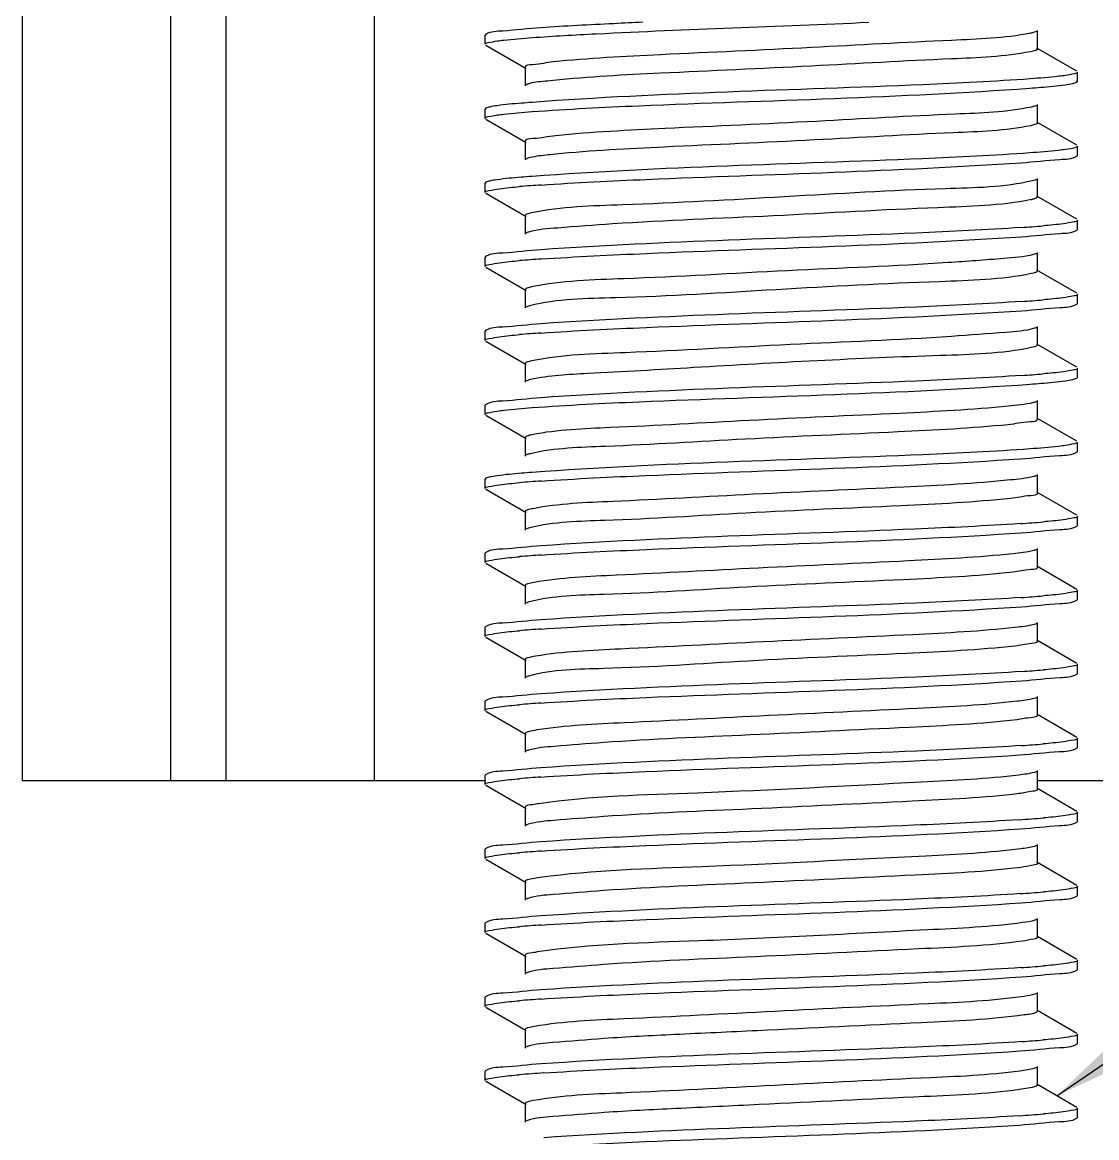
# Model space of a CAD drawing. Extents: x 1680110 to 4798266, y 269661 to 1249705.
# Drawn here: x 2404359.1 to 2404607.8, y 662942.8 to 663201.2 of the extents above; entities that cross this region are included whole.
import ezdxf

# ---------------------------------------------------------------- set-up
doc = ezdxf.new("R2010")
doc.units = 0
doc.header["$LTSCALE"] = 1000
doc.header["$MEASUREMENT"] = 0
doc.styles.get("Standard").update_dxf_attribs({"font": 'gbenor.shx', "bigfont": 'gbcbig.shx'})
doc.dimstyles.get("Standard").update_dxf_attribs({"dimscale": 100, "dimtxt": 3.5, "dimasz": 1, "dimexe": 2.5, "dimexo": 3, "dimgap": 1.5, "dimtad": 1, "dimdec": 0, "dimzin": 0, "dimdsep": 46, "dimtxsty": 'Standard', "dimblk": 'ARCHTICK', "dimcen": 0.09, "dimadec": 0, "dimazin": 0, "dimtfac": 1, "dimtdec": 0, "dimtix": 1, "dimtmove": 2, "dimatfit": 3, "dimfxl": 1, "dimtolj": 1, "dimtzin": 0, "dimarcsym": 0})

# ---------------------------------------------------------------- blocks, each defined once
blk = doc.blocks.new('gfhhrryyfd')
at = {"linetype": 'Continuous'}
for p, q in [((3693152.86, -1741005.43), (3693152.86, -1744418.97)), ((3693187.15, -1741005.43), (3693187.15, -1744418.97)), ((3693200.01, -1741005.43), (3693200.01, -1744418.97)), ((3693234.3, -1741005.43), (3693234.3, -1744418.97)), ((3693387.9, -1744249.4), (3693387.9, -1744245.12)), ((3693260.18, -1744246), (3693260.01, -1744246.19)), ((3693260.01, -1744248.33), (3693260.01, -1744246.19)), ((3693260.01, -1744248.33), (3693260.01, -1744246.19)), ((3693260.18, -1744248.52), (3693269.48, -1744253.91)), ((3693397.01, -1744254.57), (3693387.71, -1744249.19)), ((3693269.29, -1744253.69), (3693269.29, -1744257.98)), ((3693397.18, -1744256.9), (3693397.18, -1744254.76)), ((3693397.18, -1744256.9), (3693397.18, -1744254.76)), ((3693397.01, -1744257.09), (3693397.18, -1744256.9)), ((3693260.18, -1744263.15), (3693260.01, -1744263.33)), ((3693260.01, -1744265.48), (3693260.01, -1744263.33)), ((3693260.01, -1744265.48), (3693260.01, -1744263.33)), ((3693387.9, -1744266.55), (3693387.9, -1744262.26)), ((3693260.18, -1744265.66), (3693269.48, -1744271.05)), ((3693397.01, -1744271.72), (3693387.71, -1744266.33)), ((3693269.29, -1744270.83), (3693269.29, -1744275.12)), ((3693397.18, -1744274.05), (3693397.18, -1744271.91)), ((3693397.18, -1744274.05), (3693397.18, -1744271.91)), ((3693397.01, -1744274.24), (3693397.18, -1744274.05)), ((3693260.18, -1744280.29), (3693260.01, -1744280.48)), ((3693260.01, -1744282.62), (3693260.01, -1744280.48)), ((3693260.01, -1744282.62), (3693260.01, -1744280.48)), ((3693387.9, -1744283.69), (3693387.9, -1744279.41)), ((3693260.18, -1744282.81), (3693269.48, -1744288.2)), ((3693397.01, -1744288.86), (3693387.71, -1744283.48)), ((3693269.29, -1744287.98), (3693269.29, -1744292.27)), ((3693397.18, -1744291.19), (3693397.18, -1744289.05)), ((3693397.18, -1744291.19), (3693397.18, -1744289.05)), ((3693397.01, -1744291.38), (3693397.18, -1744291.19)), ((3693387.9, -1744300.84), (3693387.9, -1744296.55)), ((3693260.18, -1744297.44), (3693260.01, -1744297.62)), ((3693260.01, -1744299.77), (3693260.01, -1744297.62)), ((3693260.01, -1744299.77), (3693260.01, -1744297.62)), ((3693260.18, -1744299.95), (3693269.48, -1744305.34)), ((3693386.99, -1744301.32), (3693386.43, -1744301.45)), ((3693397.01, -1744306.01), (3693387.71, -1744300.62)), ((3693269.29, -1744305.12), (3693269.29, -1744309.41)), ((3693397.18, -1744308.34), (3693397.18, -1744306.2)), ((3693397.18, -1744308.34), (3693397.18, -1744306.2)), ((3693397.01, -1744308.53), (3693397.18, -1744308.34)), ((3693260.18, -1744314.58), (3693260.01, -1744314.77)), ((3693260.01, -1744316.91), (3693260.01, -1744314.77)), ((3693260.01, -1744316.91), (3693260.01, -1744314.77)), ((3693387.9, -1744317.98), (3693387.9, -1744313.7)), ((3693260.18, -1744317.1), (3693269.48, -1744322.49)), ((3693397.01, -1744323.15), (3693387.71, -1744317.77)), ((3693387.18, -1744318.41), (3693386.46, -1744318.59)), ((3693269.29, -1744322.27), (3693269.29, -1744326.56)), ((3693397.01, -1744325.67), (3693397.18, -1744325.48)), ((3693397.18, -1744325.48), (3693397.18, -1744323.34)), ((3693397.18, -1744325.48), (3693397.18, -1744323.34)), ((3693260.18, -1744331.73), (3693260.01, -1744331.91)), ((3693260.01, -1744334.06), (3693260.01, -1744331.91)), ((3693260.01, -1744334.06), (3693260.01, -1744331.91)), ((3693387.9, -1744335.13), (3693387.9, -1744330.84)), ((3693260.18, -1744334.25), (3693269.48, -1744339.63)), ((3693397.01, -1744340.3), (3693387.71, -1744334.91)), ((3693269.29, -1744339.42), (3693269.29, -1744343.7)), ((3693397.18, -1744342.63), (3693397.18, -1744340.49)), ((3693397.18, -1744342.63), (3693397.18, -1744340.49)), ((3693397.01, -1744342.82), (3693397.18, -1744342.63)), ((3693260.18, -1744348.87), (3693260.01, -1744349.06)), ((3693387.9, -1744352.27), (3693387.9, -1744347.99)), ((3693260.01, -1744351.2), (3693260.01, -1744349.06)), ((3693260.01, -1744351.2), (3693260.01, -1744349.06)), ((3693260.18, -1744351.39), (3693269.48, -1744356.78)), ((3693397.01, -1744357.44), (3693387.71, -1744352.06)), ((3693269.29, -1744356.56), (3693269.29, -1744360.85)), ((3693397.18, -1744359.78), (3693397.18, -1744357.63)), ((3693397.18, -1744359.78), (3693397.18, -1744357.63)), ((3693397.01, -1744359.96), (3693397.18, -1744359.78)), ((3693260.18, -1744366.02), (3693260.01, -1744366.2)), ((3693260.01, -1744368.35), (3693260.01, -1744366.2)), ((3693260.01, -1744368.35), (3693260.01, -1744366.2)), ((3693387.9, -1744369.42), (3693387.9, -1744365.13)), ((3693260.18, -1744368.54), (3693269.48, -1744373.92)), ((3693397.01, -1744374.59), (3693387.71, -1744369.2)), ((3693269.29, -1744373.71), (3693269.29, -1744377.99)), ((3693397.01, -1744377.11), (3693397.18, -1744376.92)), ((3693397.18, -1744376.92), (3693397.18, -1744374.78)), ((3693397.18, -1744376.92), (3693397.18, -1744374.78)), ((3693387.9, -1744386.56), (3693387.9, -1744382.28)), ((3693260.18, -1744383.16), (3693260.01, -1744383.35)), ((3693260.01, -1744385.49), (3693260.01, -1744383.35)), ((3693260.01, -1744385.49), (3693260.01, -1744383.35)), ((3693260.18, -1744385.68), (3693269.48, -1744391.07)), ((3693397.01, -1744391.73), (3693387.71, -1744386.35)), ((3693269.29, -1744390.85), (3693269.29, -1744395.14)), ((3693397.18, -1744394.07), (3693397.18, -1744391.92)), ((3693397.18, -1744394.07), (3693397.18, -1744391.92)), ((3693397.01, -1744394.25), (3693397.18, -1744394.07)), ((3693260.18, -1744400.31), (3693260.01, -1744400.5)), ((3693260.01, -1744402.64), (3693260.01, -1744400.5)), ((3693260.01, -1744402.64), (3693260.01, -1744400.5)), ((3693387.9, -1744403.71), (3693387.9, -1744399.42)), ((3693260.18, -1744402.83), (3693269.48, -1744408.21)), ((3693397.01, -1744408.88), (3693387.71, -1744403.49)), ((3693269.29, -1744408), (3693269.29, -1744412.28)), ((3693397.18, -1744411.21), (3693397.18, -1744409.07)), ((3693397.18, -1744411.21), (3693397.18, -1744409.07)), ((3693397.01, -1744411.4), (3693397.18, -1744411.21)), ((3693260.18, -1744417.45), (3693260.01, -1744417.64)), ((3693260.01, -1744419.78), (3693260.01, -1744417.64)), ((3693260.01, -1744419.78), (3693260.01, -1744417.64)), ((3693387.9, -1744420.86), (3693387.9, -1744416.57)), ((3693260.18, -1744418.97), (3693152.86, -1744418.97)), ((3693260.18, -1744419.97), (3693269.48, -1744425.36)), ((3693504.33, -1744418.97), (3693387.71, -1744418.97)), ((3693397.01, -1744426.03), (3693387.71, -1744420.64)), ((3693269.29, -1744425.14), (3693269.29, -1744429.43)), ((3693397.18, -1744428.36), (3693397.18, -1744426.21)), ((3693397.18, -1744428.36), (3693397.18, -1744426.21)), ((3693397.01, -1744428.54), (3693397.18, -1744428.36)), ((3693387.9, -1744438), (3693387.9, -1744433.71)), ((3693260.18, -1744434.6), (3693260.01, -1744434.79)), ((3693260.01, -1744436.93), (3693260.01, -1744434.79)), ((3693260.01, -1744436.93), (3693260.01, -1744434.79)), ((3693260.18, -1744437.12), (3693269.48, -1744442.5)), ((3693397.01, -1744443.17), (3693387.71, -1744437.78)), ((3693269.29, -1744442.29), (3693269.29, -1744446.57)), ((3693397.18, -1744445.5), (3693397.18, -1744443.36)), ((3693397.18, -1744445.5), (3693397.18, -1744443.36)), ((3693397.01, -1744445.69), (3693397.18, -1744445.5)), ((3693260.18, -1744451.74), (3693260.01, -1744451.93)), ((3693260.01, -1744454.07), (3693260.01, -1744451.93)), ((3693260.01, -1744454.07), (3693260.01, -1744451.93)), ((3693387.9, -1744455.15), (3693387.9, -1744450.86)), ((3693260.18, -1744454.26), (3693269.48, -1744459.65)), ((3693397.01, -1744460.32), (3693387.71, -1744454.93)), ((3693269.29, -1744459.43), (3693269.29, -1744463.72)), ((3693397.18, -1744462.65), (3693397.18, -1744460.5)), ((3693397.18, -1744462.65), (3693397.18, -1744460.5)), ((3693397.01, -1744462.83), (3693397.18, -1744462.65)), ((3693260.18, -1744468.89), (3693260.01, -1744469.08)), ((3693260.01, -1744471.22), (3693260.01, -1744469.08)), ((3693260.01, -1744471.22), (3693260.01, -1744469.08)), ((3693387.9, -1744472.29), (3693387.9, -1744468)), ((3693260.18, -1744471.41), (3693269.48, -1744476.79)), ((3693397.01, -1744477.46), (3693387.71, -1744472.07)), ((3693269.29, -1744476.58), (3693269.29, -1744480.86)), ((3693397.18, -1744479.79), (3693397.18, -1744477.65)), ((3693397.18, -1744479.79), (3693397.18, -1744477.65)), ((3693269.83, -1744480.5), (3693269.48, -1744480.65)), ((3693397.01, -1744479.98), (3693397.18, -1744479.79)), ((3693387.9, -1744489.44), (3693387.9, -1744485.15)), ((3693260.18, -1744486.03), (3693260.01, -1744486.22)), ((3693260.01, -1744488.36), (3693260.01, -1744486.22)), ((3693260.01, -1744488.36), (3693260.01, -1744486.22)), ((3693260.18, -1744488.55), (3693269.48, -1744493.94)), ((3693397.01, -1744494.61), (3693387.71, -1744489.22)), ((3693269.29, -1744493.72), (3693269.29, -1744498.01)), ((3693397.18, -1744496.94), (3693397.18, -1744494.79)), ((3693397.18, -1744496.94), (3693397.18, -1744494.79)), ((3693269.79, -1744497.65), (3693269.48, -1744497.79)), ((3693397.01, -1744497.12), (3693397.18, -1744496.94))]:
    blk.add_line(p, q, dxfattribs=at)
for centre, radius, start, end in [((3693383.36, -1744252.41), 15.06, 281.3918, 282.1324), ((3693292.7, -1744575.57), 295.31, 93.8282, 94.8033), ((3693383.82, -1744271.74), 12.83, 281.5512, 283.2684), ((3693364.4, -1743995.01), 296.41, 273.8155, 274.8057), ((3693292.67, -1744592.33), 294.92, 93.8318, 94.8034), ((3693364.54, -1744013.95), 294.61, 273.8332, 274.8048), ((3693292.6, -1744608.59), 294.04, 93.84, 94.8036), ((3693364.61, -1744031.95), 293.75, 273.8425, 274.8038), ((3693292.69, -1744644.04), 295.2, 93.8293, 94.8034), ((3693364.17, -1744060.72), 299.29, 273.7884, 274.8061), ((3693292.7, -1744661.3), 295.32, 93.8282, 94.8033), ((3693364.39, -1744080.66), 296.48, 273.8148, 274.8057), ((3693292.67, -1744678.07), 294.94, 93.8316, 94.8034), ((3693364.54, -1744099.63), 294.65, 273.8328, 274.8049), ((3693292.6, -1744694.36), 294.08, 93.8397, 94.8036), ((3693364.61, -1744117.66), 293.77, 273.8424, 274.8038), ((3693292.63, -1744711.84), 294.42, 93.8365, 94.8036), ((3693363.87, -1744125.53), 303.07, 273.7545, 274.8058), ((3693292.69, -1744729.75), 295.18, 93.8295, 94.8034), ((3693364.16, -1744146.33), 299.4, 273.7874, 274.8061), ((3693292.7, -1744747.03), 295.32, 93.8282, 94.8033), ((3693364.39, -1744166.31), 296.56, 273.8141, 274.8057), ((3693292.67, -1744763.82), 294.96, 93.8315, 94.8034), ((3693364.54, -1744185.31), 294.7, 273.8323, 274.8049), ((3693293.47, -1744791.04), 305.07, 93.7375, 94.8047), ((3693363.97, -1744195.33), 301.85, 273.7646, 274.8065)]:
    blk.add_arc(centre, radius, start, end, dxfattribs=at)
for points, knots in [([(3693272.9, -1744244.49), (3693269.96, -1744244.69), (3693265.83, -1744245.26), (3693261.33, -1744245.34), (3693260.18, -1744246)], [0, 0, 0, 0, 0.690228, 1, 1, 1, 1]), ([(3693270.91, -1744246.77), (3693275.85, -1744246.41), (3693301.81, -1744244.99), (3693327.8, -1744244.1), (3693348.82, -1744243.23)], [0, 0, 0, 0, 0.190688, 1, 1, 1, 1]), ([(3693296.55, -1744243.23), (3693294.3, -1744243.33), (3693286.41, -1744243.7), (3693278.53, -1744244.1), (3693272.9, -1744244.49)], [0, 0, 0, 0, 0.286076, 1, 1, 1, 1]), ([(3693387.71, -1744245.33), (3693387.54, -1744245.43), (3693387.05, -1744245.59), (3693386.56, -1744245.7), (3693386.26, -1744245.76)], [0, 0, 0, 0, 0.387259, 1, 1, 1, 1]), ([(3693260.01, -1744248.33), (3693260.01, -1744248.06), (3693261.37, -1744247.84), (3693262.09, -1744247.65), (3693262.79, -1744247.55)], [0, 0, 0, 0, 0.274524, 1, 1, 1, 1]), ([(3693262.79, -1744247.55), (3693263.3, -1744247.48), (3693266, -1744247.15), (3693268.71, -1744246.93), (3693270.91, -1744246.77)], [0, 0, 0, 0, 0.191293, 1, 1, 1, 1]), ([(3693386.26, -1744245.76), (3693380.25, -1744246.94), (3693363.23, -1744247.53), (3693334.73, -1744249.21), (3693303.95, -1744250.55), (3693284, -1744251.57), (3693275.73, -1744252.41)], [0, 0, 0, 0, 0.165781, 0.45908, 0.774887, 1, 1, 1, 1]), ([(3693386.26, -1744250.05), (3693380.25, -1744251.23), (3693363.23, -1744251.82), (3693334.73, -1744253.5), (3693303.95, -1744254.83), (3693284, -1744255.85), (3693275.73, -1744256.69)], [0, 0, 0, 0, 0.165781, 0.45908, 0.774887, 1, 1, 1, 1]), ([(3693387.89, -1744249.4), (3693387.89, -1744249.58), (3693387.15, -1744249.85), (3693386.67, -1744249.96), (3693386.26, -1744250.05)], [0, 0, 0, 0, 0.291748, 1, 1, 1, 1]), ([(3693275.73, -1744252.41), (3693274.12, -1744252.57), (3693272.61, -1744253.05), (3693269.29, -1744253.1), (3693269.3, -1744253.69)], [0, 0, 0, 0, 0.734361, 1, 1, 1, 1]), ([(3693394.37, -1744255.54), (3693393.85, -1744255.62), (3693391.14, -1744255.95), (3693388.41, -1744256.16), (3693386.21, -1744256.33)], [0, 0, 0, 0, 0.191424, 1, 1, 1, 1]), ([(3693397.18, -1744254.76), (3693397.18, -1744255.03), (3693395.8, -1744255.26), (3693395.08, -1744255.44), (3693394.37, -1744255.54)], [0, 0, 0, 0, 0.274347, 1, 1, 1, 1]), ([(3693275.73, -1744256.69), (3693274.94, -1744256.77), (3693272.88, -1744257.07), (3693270.62, -1744257.09), (3693269.48, -1744257.76)], [0, 0, 0, 0, 0.375377, 1, 1, 1, 1]), ([(3693386.21, -1744256.33), (3693377.94, -1744256.93), (3693339.5, -1744258.81), (3693301.01, -1744259.56), (3693270.91, -1744261.77)], [0, 0, 0, 0, 0.215525, 1, 1, 1, 1]), ([(3693386.11, -1744258.48), (3693386.96, -1744258.41), (3693389.7, -1744258.2), (3693392.45, -1744257.96), (3693394.34, -1744257.69)], [0, 0, 0, 0, 0.307299, 1, 1, 1, 1]), ([(3693394.34, -1744257.69), (3693394.93, -1744257.61), (3693395.82, -1744257.45), (3693396.73, -1744257.25), (3693397.01, -1744257.09)], [0, 0, 0, 0, 0.643818, 1, 1, 1, 1]), ([(3693270.87, -1744263.92), (3693279.11, -1744263.31), (3693317.53, -1744261.44), (3693356, -1744260.68), (3693386.11, -1744258.48)], [0, 0, 0, 0, 0.214845, 1, 1, 1, 1]), ([(3693262.79, -1744262.55), (3693262.22, -1744262.63), (3693261.35, -1744262.79), (3693260.45, -1744262.99), (3693260.18, -1744263.15)], [0, 0, 0, 0, 0.643035, 1, 1, 1, 1]), ([(3693270.91, -1744261.77), (3693270.07, -1744261.84), (3693267.36, -1744262.05), (3693264.65, -1744262.29), (3693262.79, -1744262.55)], [0, 0, 0, 0, 0.307528, 1, 1, 1, 1]), ([(3693386.52, -1744262.85), (3693380.74, -1744264.09), (3693363.99, -1744264.59), (3693335.77, -1744266.33), (3693304.88, -1744267.64), (3693284.72, -1744268.67), (3693276.28, -1744269.5)], [0, 0, 0, 0, 0.160645, 0.451989, 0.769743, 1, 1, 1, 1]), ([(3693387.71, -1744262.48), (3693387.56, -1744262.56), (3693387.17, -1744262.7), (3693386.77, -1744262.8), (3693386.52, -1744262.85)], [0, 0, 0, 0, 0.396009, 1, 1, 1, 1]), ([(3693260.01, -1744265.48), (3693260.01, -1744265.21), (3693261.37, -1744264.98), (3693262.09, -1744264.8), (3693262.78, -1744264.7)], [0, 0, 0, 0, 0.274583, 1, 1, 1, 1]), ([(3693262.78, -1744264.7), (3693263.29, -1744264.63), (3693265.98, -1744264.3), (3693268.69, -1744264.08), (3693270.87, -1744263.92)], [0, 0, 0, 0, 0.191287, 1, 1, 1, 1]), ([(3693386.33, -1744267.18), (3693380.44, -1744268.36), (3693363.64, -1744268.93), (3693335.4, -1744270.62), (3693304.67, -1744271.94), (3693284.66, -1744272.96), (3693276.28, -1744273.78)], [0, 0, 0, 0, 0.163506, 0.454907, 0.771081, 1, 1, 1, 1]), ([(3693387.89, -1744266.55), (3693387.89, -1744266.7), (3693387.29, -1744266.96), (3693386.87, -1744267.06), (3693386.52, -1744267.14)], [0, 0, 0, 0, 0.29759, 1, 1, 1, 1]), ([(3693276.28, -1744269.5), (3693274.54, -1744269.67), (3693272.91, -1744270.2), (3693269.29, -1744270.2), (3693269.3, -1744270.83)], [0, 0, 0, 0, 0.735005, 1, 1, 1, 1]), ([(3693276.28, -1744273.78), (3693275.54, -1744273.86), (3693273.41, -1744274.1), (3693271.23, -1744274.3), (3693269.89, -1744274.73)], [0, 0, 0, 0, 0.346657, 1, 1, 1, 1]), ([(3693386.11, -1744273.48), (3693377.83, -1744274.08), (3693339.41, -1744275.95), (3693300.94, -1744276.71), (3693270.87, -1744278.92)], [0, 0, 0, 0, 0.21594, 1, 1, 1, 1]), ([(3693394.34, -1744272.69), (3693393.82, -1744272.77), (3693391.08, -1744273.1), (3693388.33, -1744273.32), (3693386.11, -1744273.48)], [0, 0, 0, 0, 0.191494, 1, 1, 1, 1]), ([(3693397.18, -1744271.91), (3693397.18, -1744271.99), (3693396.17, -1744272.63), (3693395.24, -1744272.57), (3693394.34, -1744272.69)], [0, 0, 0, 0, 0.089011, 1, 1, 1, 1]), ([(3693269.89, -1744274.73), (3693269.82, -1744274.76), (3693269.67, -1744274.81), (3693269.54, -1744274.87), (3693269.48, -1744274.9)], [0, 0, 0, 0, 0.560435, 1, 1, 1, 1]), ([(3693272.98, -1744280.92), (3693281.09, -1744280.36), (3693318.14, -1744278.58), (3693355.23, -1744277.72), (3693384.12, -1744275.76)], [0, 0, 0, 0, 0.219125, 1, 1, 1, 1]), ([(3693384.12, -1744275.76), (3693387.11, -1744275.56), (3693391.29, -1744274.98), (3693395.85, -1744274.9), (3693397.01, -1744274.24)], [0, 0, 0, 0, 0.690459, 1, 1, 1, 1]), ([(3693270.87, -1744278.92), (3693270.04, -1744278.98), (3693267.34, -1744279.2), (3693264.64, -1744279.44), (3693262.78, -1744279.7)], [0, 0, 0, 0, 0.307539, 1, 1, 1, 1]), ([(3693262.78, -1744279.7), (3693262.21, -1744279.78), (3693261.34, -1744279.93), (3693260.45, -1744280.13), (3693260.18, -1744280.29)], [0, 0, 0, 0, 0.642904, 1, 1, 1, 1]), ([(3693386.77, -1744279.94), (3693380.17, -1744281.5), (3693360.81, -1744281.76), (3693329.25, -1744283.7), (3693297.36, -1744285.47), (3693277.65, -1744285.93), (3693270.74, -1744287.38)], [0, 0, 0, 0, 0.174762, 0.494833, 0.817817, 1, 1, 1, 1]), ([(3693387.71, -1744279.62), (3693387.59, -1744279.69), (3693387.28, -1744279.81), (3693386.96, -1744279.89), (3693386.77, -1744279.94)], [0, 0, 0, 0, 0.405964, 1, 1, 1, 1]), ([(3693260.01, -1744282.62), (3693260.01, -1744282.31), (3693261.66, -1744282.1), (3693262.5, -1744281.88), (3693263.33, -1744281.77)], [0, 0, 0, 0, 0.271491, 1, 1, 1, 1]), ([(3693387.89, -1744283.69), (3693387.89, -1744283.82), (3693387.41, -1744284.07), (3693387.05, -1744284.16), (3693386.77, -1744284.23)], [0, 0, 0, 0, 0.304804, 1, 1, 1, 1]), ([(3693386.39, -1744284.31), (3693379.32, -1744285.76), (3693359.25, -1744286.2), (3693327.05, -1744288.23), (3693297.6, -1744289.25), (3693278.79, -1744290.75), (3693272.24, -1744291.21), (3693270.08, -1744291.82)], [0, 0, 0, 0, 0.185871, 0.51286, 0.832554, 0.942221, 1, 1, 1, 1]), ([(3693270.74, -1744287.38), (3693270.37, -1744287.45), (3693269.94, -1744287.55), (3693269.3, -1744287.82), (3693269.3, -1744287.98)], [0, 0, 0, 0, 0.704965, 1, 1, 1, 1]), ([(3693397.18, -1744289.05), (3693397.18, -1744289.36), (3693395.54, -1744289.57), (3693394.71, -1744289.79), (3693393.88, -1744289.9)], [0, 0, 0, 0, 0.271562, 1, 1, 1, 1]), ([(3693270.08, -1744291.82), (3693269.96, -1744291.86), (3693269.76, -1744291.92), (3693269.56, -1744292), (3693269.48, -1744292.05)], [0, 0, 0, 0, 0.574666, 1, 1, 1, 1]), ([(3693384.12, -1744290.76), (3693376, -1744291.31), (3693338.95, -1744293.1), (3693301.86, -1744293.95), (3693272.98, -1744295.92)], [0, 0, 0, 0, 0.219533, 1, 1, 1, 1]), ([(3693384.24, -1744292.9), (3693387.2, -1744292.7), (3693391.34, -1744292.12), (3693395.86, -1744292.04), (3693397.01, -1744291.38)], [0, 0, 0, 0, 0.690288, 1, 1, 1, 1]), ([(3693272.96, -1744298.06), (3693281.08, -1744297.51), (3693318.17, -1744295.72), (3693355.31, -1744294.87), (3693384.24, -1744292.9)], [0, 0, 0, 0, 0.219209, 1, 1, 1, 1]), ([(3693272.98, -1744295.92), (3693270.02, -1744296.12), (3693265.86, -1744296.7), (3693261.33, -1744296.77), (3693260.18, -1744297.44)], [0, 0, 0, 0, 0.69034, 1, 1, 1, 1]), ([(3693386.99, -1744297.03), (3693384.75, -1744297.62), (3693378.1, -1744298.11), (3693359.17, -1744299.57), (3693329.77, -1744300.62), (3693297.71, -1744302.63), (3693277.78, -1744303.06), (3693270.77, -1744304.52)], [0, 0, 0, 0, 0.059564, 0.170353, 0.490239, 0.815661, 1, 1, 1, 1]), ([(3693387.71, -1744296.77), (3693387.61, -1744296.82), (3693387.38, -1744296.92), (3693387.13, -1744296.99), (3693386.99, -1744297.03)], [0, 0, 0, 0, 0.417288, 1, 1, 1, 1]), ([(3693260.01, -1744299.77), (3693260.01, -1744299.45), (3693261.66, -1744299.25), (3693262.49, -1744299.02), (3693263.32, -1744298.92)], [0, 0, 0, 0, 0.271519, 1, 1, 1, 1]), ([(3693386.43, -1744301.45), (3693379.46, -1744302.9), (3693359.62, -1744303.36), (3693327.58, -1744305.11), (3693296.06, -1744307.14), (3693276.75, -1744307.27), (3693270.28, -1744308.91)], [0, 0, 0, 0, 0.183514, 0.508051, 0.828043, 1, 1, 1, 1]), ([(3693387.89, -1744300.84), (3693387.89, -1744300.95), (3693387.52, -1744301.18), (3693387.22, -1744301.26), (3693386.99, -1744301.32)], [0, 0, 0, 0, 0.313757, 1, 1, 1, 1]), ([(3693270.77, -1744304.52), (3693270.39, -1744304.59), (3693269.95, -1744304.69), (3693269.3, -1744304.97), (3693269.3, -1744305.12)], [0, 0, 0, 0, 0.705452, 1, 1, 1, 1]), ([(3693397.18, -1744306.2), (3693397.18, -1744306.51), (3693395.54, -1744306.71), (3693394.71, -1744306.94), (3693393.89, -1744307.04)], [0, 0, 0, 0, 0.271625, 1, 1, 1, 1]), ([(3693270.28, -1744308.91), (3693270.12, -1744308.95), (3693269.85, -1744309.03), (3693269.58, -1744309.14), (3693269.48, -1744309.19)], [0, 0, 0, 0, 0.587032, 1, 1, 1, 1]), ([(3693272.91, -1744315.21), (3693281.03, -1744314.66), (3693318.16, -1744312.87), (3693355.34, -1744312.01), (3693384.3, -1744310.04)], [0, 0, 0, 0, 0.219118, 1, 1, 1, 1]), ([(3693384.24, -1744307.9), (3693376.12, -1744308.45), (3693339.03, -1744310.24), (3693301.89, -1744311.1), (3693272.96, -1744313.06)], [0, 0, 0, 0, 0.219183, 1, 1, 1, 1]), ([(3693384.3, -1744310.04), (3693387.24, -1744309.84), (3693391.37, -1744309.27), (3693395.86, -1744309.19), (3693397.01, -1744308.53)], [0, 0, 0, 0, 0.690194, 1, 1, 1, 1]), ([(3693272.96, -1744313.06), (3693270, -1744313.27), (3693265.85, -1744313.84), (3693261.33, -1744313.92), (3693260.18, -1744314.58)], [0, 0, 0, 0, 0.690307, 1, 1, 1, 1]), ([(3693387.18, -1744314.12), (3693385.07, -1744314.75), (3693378.57, -1744315.19), (3693359.83, -1744316.71), (3693330.36, -1744317.72), (3693298.08, -1744319.75), (3693277.93, -1744320.2), (3693270.82, -1744321.65)], [0, 0, 0, 0, 0.056727, 0.165723, 0.485276, 0.813183, 1, 1, 1, 1]), ([(3693387.71, -1744313.91), (3693387.64, -1744313.96), (3693387.46, -1744314.03), (3693387.29, -1744314.09), (3693387.18, -1744314.12)], [0, 0, 0, 0, 0.430302, 1, 1, 1, 1]), ([(3693260.01, -1744316.91), (3693260.01, -1744316.6), (3693261.65, -1744316.4), (3693262.48, -1744316.17), (3693263.31, -1744316.06)], [0, 0, 0, 0, 0.271583, 1, 1, 1, 1]), ([(3693386.46, -1744318.59), (3693379.58, -1744320.03), (3693353.33, -1744320.69), (3693319.14, -1744322.54), (3693287.55, -1744324.48), (3693274.83, -1744325.02), (3693270.51, -1744326)], [0, 0, 0, 0, 0.181467, 0.673532, 0.885685, 1, 1, 1, 1]), ([(3693387.89, -1744317.98), (3693387.89, -1744318.08), (3693387.62, -1744318.28), (3693387.37, -1744318.35), (3693387.18, -1744318.41)], [0, 0, 0, 0, 0.324978, 1, 1, 1, 1]), ([(3693270.82, -1744321.65), (3693270.43, -1744321.73), (3693269.98, -1744321.83), (3693269.3, -1744322.11), (3693269.3, -1744322.27)], [0, 0, 0, 0, 0.706285, 1, 1, 1, 1]), ([(3693384.3, -1744325.04), (3693376.17, -1744325.6), (3693339.04, -1744327.38), (3693301.87, -1744328.24), (3693272.91, -1744330.21)], [0, 0, 0, 0, 0.219053, 1, 1, 1, 1]), ([(3693397.18, -1744323.34), (3693397.18, -1744323.65), (3693395.54, -1744323.86), (3693394.71, -1744324.08), (3693393.89, -1744324.19)], [0, 0, 0, 0, 0.271614, 1, 1, 1, 1]), ([(3693270.51, -1744326), (3693270.3, -1744326.05), (3693269.95, -1744326.14), (3693269.61, -1744326.27), (3693269.48, -1744326.34)], [0, 0, 0, 0, 0.59783, 1, 1, 1, 1]), ([(3693270.91, -1744332.5), (3693279.16, -1744331.89), (3693317.6, -1744330.02), (3693356.09, -1744329.26), (3693386.21, -1744327.05)], [0, 0, 0, 0, 0.215143, 1, 1, 1, 1]), ([(3693386.21, -1744327.05), (3693387.05, -1744326.99), (3693389.77, -1744326.77), (3693392.5, -1744326.53), (3693394.37, -1744326.27)], [0, 0, 0, 0, 0.307391, 1, 1, 1, 1]), ([(3693394.37, -1744326.27), (3693394.95, -1744326.19), (3693395.83, -1744326.03), (3693396.73, -1744325.83), (3693397.01, -1744325.67)], [0, 0, 0, 0, 0.643386, 1, 1, 1, 1]), ([(3693272.91, -1744330.21), (3693269.96, -1744330.41), (3693265.83, -1744330.99), (3693261.33, -1744331.07), (3693260.18, -1744331.73)], [0, 0, 0, 0, 0.690231, 1, 1, 1, 1]), ([(3693260.01, -1744334.06), (3693260.01, -1744333.79), (3693261.37, -1744333.56), (3693262.09, -1744333.38), (3693262.79, -1744333.28)], [0, 0, 0, 0, 0.274522, 1, 1, 1, 1]), ([(3693262.79, -1744333.28), (3693263.3, -1744333.21), (3693266, -1744332.87), (3693268.71, -1744332.66), (3693270.91, -1744332.5)], [0, 0, 0, 0, 0.191293, 1, 1, 1, 1]), ([(3693381.11, -1744332.16), (3693372.77, -1744332.99), (3693352.78, -1744334.01), (3693322.03, -1744335.34), (3693293.7, -1744337.02), (3693276.81, -1744337.6), (3693270.88, -1744338.78)], [0, 0, 0, 0, 0.227541, 0.543602, 0.835698, 1, 1, 1, 1]), ([(3693387.71, -1744331.06), (3693387.47, -1744331.2), (3693385.28, -1744331.78), (3693383.06, -1744331.97), (3693381.11, -1744332.16)], [0, 0, 0, 0, 0.122661, 1, 1, 1, 1]), ([(3693387.89, -1744335.13), (3693387.9, -1744335.74), (3693384.39, -1744335.76), (3693382.8, -1744336.28), (3693381.11, -1744336.45)], [0, 0, 0, 0, 0.265215, 1, 1, 1, 1]), ([(3693381.11, -1744336.45), (3693372.64, -1744337.29), (3693352.33, -1744338.33), (3693321.22, -1744339.62), (3693292.93, -1744341.44), (3693276.17, -1744341.84), (3693270.48, -1744343.16)], [0, 0, 0, 0, 0.230468, 0.550002, 0.841978, 1, 1, 1, 1]), ([(3693270.88, -1744338.78), (3693270.48, -1744338.86), (3693270.01, -1744338.97), (3693269.3, -1744339.25), (3693269.3, -1744339.42)], [0, 0, 0, 0, 0.707378, 1, 1, 1, 1]), ([(3693397.18, -1744340.49), (3693397.18, -1744340.76), (3693395.8, -1744340.98), (3693395.08, -1744341.17), (3693394.37, -1744341.27)], [0, 0, 0, 0, 0.274354, 1, 1, 1, 1]), ([(3693270.48, -1744343.16), (3693270.28, -1744343.2), (3693269.94, -1744343.29), (3693269.61, -1744343.41), (3693269.48, -1744343.48)], [0, 0, 0, 0, 0.596305, 1, 1, 1, 1]), ([(3693386.21, -1744342.05), (3693377.94, -1744342.66), (3693339.5, -1744344.53), (3693301.01, -1744345.29), (3693270.91, -1744347.5)], [0, 0, 0, 0, 0.215512, 1, 1, 1, 1]), ([(3693383.95, -1744344.35), (3693386.97, -1744344.15), (3693391.21, -1744343.56), (3693395.83, -1744343.49), (3693397.01, -1744342.82)], [0, 0, 0, 0, 0.690713, 1, 1, 1, 1]), ([(3693394.37, -1744341.27), (3693393.86, -1744341.34), (3693391.14, -1744341.67), (3693388.42, -1744341.89), (3693386.21, -1744342.05)], [0, 0, 0, 0, 0.19142, 1, 1, 1, 1]), ([(3693272.98, -1744349.5), (3693281.06, -1744348.95), (3693318.05, -1744347.17), (3693355.09, -1744346.3), (3693383.95, -1744344.35)], [0, 0, 0, 0, 0.218853, 1, 1, 1, 1]), ([(3693262.79, -1744348.28), (3693262.22, -1744348.36), (3693261.35, -1744348.51), (3693260.45, -1744348.71), (3693260.18, -1744348.87)], [0, 0, 0, 0, 0.643038, 1, 1, 1, 1]), ([(3693270.91, -1744347.5), (3693270.07, -1744347.56), (3693267.36, -1744347.77), (3693264.65, -1744348.02), (3693262.79, -1744348.28)], [0, 0, 0, 0, 0.307528, 1, 1, 1, 1]), ([(3693387.71, -1744348.2), (3693387.49, -1744348.33), (3693385.48, -1744348.89), (3693383.44, -1744349.07), (3693381.65, -1744349.25)], [0, 0, 0, 0, 0.124823, 1, 1, 1, 1]), ([(3693260.01, -1744351.2), (3693260.01, -1744350.89), (3693261.66, -1744350.69), (3693262.5, -1744350.46), (3693263.33, -1744350.35)], [0, 0, 0, 0, 0.271499, 1, 1, 1, 1]), ([(3693381.65, -1744349.25), (3693373.45, -1744350.1), (3693353.58, -1744351.11), (3693322.85, -1744352.46), (3693294.25, -1744354.11), (3693277.12, -1744354.73), (3693271.04, -1744355.9)], [0, 0, 0, 0, 0.223225, 0.538318, 0.832334, 1, 1, 1, 1]), ([(3693381.65, -1744353.54), (3693373.21, -1744354.41), (3693352.79, -1744355.45), (3693321.42, -1744356.73), (3693292.89, -1744358.65), (3693275.98, -1744358.94), (3693270.33, -1744360.34)], [0, 0, 0, 0, 0.228361, 0.549652, 0.8435, 1, 1, 1, 1]), ([(3693387.89, -1744352.27), (3693387.9, -1744352.84), (3693384.69, -1744352.91), (3693383.21, -1744353.38), (3693381.65, -1744353.54)], [0, 0, 0, 0, 0.265945, 1, 1, 1, 1]), ([(3693271.04, -1744355.9), (3693270.6, -1744355.98), (3693270.09, -1744356.1), (3693269.3, -1744356.38), (3693269.3, -1744356.56)], [0, 0, 0, 0, 0.710122, 1, 1, 1, 1]), ([(3693397.18, -1744357.63), (3693397.18, -1744357.95), (3693395.52, -1744358.15), (3693394.69, -1744358.38), (3693393.85, -1744358.48)], [0, 0, 0, 0, 0.271419, 1, 1, 1, 1]), ([(3693270.33, -1744360.34), (3693270.16, -1744360.38), (3693269.87, -1744360.46), (3693269.59, -1744360.57), (3693269.48, -1744360.63)], [0, 0, 0, 0, 0.588945, 1, 1, 1, 1]), ([(3693383.95, -1744359.36), (3693375.81, -1744359.9), (3693338.82, -1744361.68), (3693301.79, -1744362.54), (3693272.98, -1744364.5)], [0, 0, 0, 0, 0.220125, 1, 1, 1, 1]), ([(3693272.98, -1744366.64), (3693281.09, -1744366.09), (3693318.14, -1744364.31), (3693355.23, -1744363.45), (3693384.12, -1744361.49)], [0, 0, 0, 0, 0.219119, 1, 1, 1, 1]), ([(3693384.12, -1744361.49), (3693387.1, -1744361.28), (3693391.29, -1744360.71), (3693395.85, -1744360.63), (3693397.01, -1744359.96)], [0, 0, 0, 0, 0.690466, 1, 1, 1, 1]), ([(3693272.98, -1744364.5), (3693270.01, -1744364.7), (3693265.86, -1744365.28), (3693261.33, -1744365.35), (3693260.18, -1744366.02)], [0, 0, 0, 0, 0.69033, 1, 1, 1, 1]), ([(3693382.18, -1744366.34), (3693374.15, -1744367.2), (3693354.49, -1744368.2), (3693323.9, -1744369.57), (3693295.04, -1744371.18), (3693277.63, -1744371.87), (3693271.33, -1744372.99)], [0, 0, 0, 0, 0.218113, 0.531271, 0.827228, 1, 1, 1, 1]), ([(3693387.71, -1744365.35), (3693387.5, -1744365.47), (3693385.67, -1744366), (3693383.8, -1744366.17), (3693382.18, -1744366.34)], [0, 0, 0, 0, 0.127123, 1, 1, 1, 1]), ([(3693260.01, -1744368.35), (3693260.01, -1744368.04), (3693261.66, -1744367.83), (3693262.5, -1744367.6), (3693263.33, -1744367.5)], [0, 0, 0, 0, 0.271491, 1, 1, 1, 1]), ([(3693387.89, -1744369.42), (3693387.9, -1744369.94), (3693384.97, -1744370.05), (3693383.6, -1744370.47), (3693382.18, -1744370.63)], [0, 0, 0, 0, 0.266757, 1, 1, 1, 1]), ([(3693382.18, -1744370.63), (3693373.77, -1744371.53), (3693353.26, -1744372.57), (3693321.66, -1744373.85), (3693292.91, -1744375.85), (3693275.83, -1744376.03), (3693270.21, -1744377.51)], [0, 0, 0, 0, 0.225996, 0.548844, 0.844625, 1, 1, 1, 1]), ([(3693271.33, -1744372.99), (3693270.82, -1744373.08), (3693270.25, -1744373.21), (3693269.3, -1744373.5), (3693269.29, -1744373.71)], [0, 0, 0, 0, 0.714571, 1, 1, 1, 1]), ([(3693384.12, -1744376.49), (3693376, -1744377.04), (3693338.95, -1744378.82), (3693301.86, -1744379.68), (3693272.98, -1744381.64)], [0, 0, 0, 0, 0.219548, 1, 1, 1, 1]), ([(3693384.24, -1744378.62), (3693387.19, -1744378.42), (3693391.34, -1744377.85), (3693395.86, -1744377.77), (3693397.01, -1744377.11)], [0, 0, 0, 0, 0.690293, 1, 1, 1, 1]), ([(3693397.18, -1744374.78), (3693397.18, -1744375.09), (3693395.54, -1744375.29), (3693394.71, -1744375.52), (3693393.88, -1744375.63)], [0, 0, 0, 0, 0.271559, 1, 1, 1, 1]), ([(3693270.21, -1744377.51), (3693270.06, -1744377.55), (3693269.82, -1744377.62), (3693269.58, -1744377.72), (3693269.48, -1744377.77)], [0, 0, 0, 0, 0.582235, 1, 1, 1, 1]), ([(3693272.96, -1744383.79), (3693281.08, -1744383.24), (3693318.17, -1744381.45), (3693355.31, -1744380.59), (3693384.24, -1744378.62)], [0, 0, 0, 0, 0.219209, 1, 1, 1, 1]), ([(3693272.98, -1744381.64), (3693270.02, -1744381.85), (3693265.86, -1744382.42), (3693261.33, -1744382.5), (3693260.18, -1744383.16)], [0, 0, 0, 0, 0.69034, 1, 1, 1, 1]), ([(3693260.01, -1744385.49), (3693260.01, -1744385.18), (3693261.66, -1744384.98), (3693262.49, -1744384.75), (3693263.32, -1744384.64)], [0, 0, 0, 0, 0.271518, 1, 1, 1, 1]), ([(3693382.68, -1744383.43), (3693374.83, -1744384.31), (3693355.4, -1744385.29), (3693324.95, -1744386.68), (3693295.84, -1744388.25), (3693278.16, -1744389.01), (3693271.66, -1744390.08)], [0, 0, 0, 0, 0.213019, 0.524248, 0.822139, 1, 1, 1, 1]), ([(3693387.71, -1744382.5), (3693387.52, -1744382.61), (3693385.86, -1744383.1), (3693384.15, -1744383.27), (3693382.68, -1744383.43)], [0, 0, 0, 0, 0.129618, 1, 1, 1, 1]), ([(3693387.89, -1744386.56), (3693387.9, -1744387.04), (3693385.24, -1744387.19), (3693383.98, -1744387.57), (3693382.68, -1744387.72)], [0, 0, 0, 0, 0.267771, 1, 1, 1, 1]), ([(3693271.66, -1744390.08), (3693271.06, -1744390.18), (3693270.42, -1744390.33), (3693269.3, -1744390.61), (3693269.29, -1744390.85)], [0, 0, 0, 0, 0.718256, 1, 1, 1, 1]), ([(3693382.68, -1744387.72), (3693374.33, -1744388.65), (3693353.75, -1744389.68), (3693321.95, -1744390.96), (3693292.97, -1744393.06), (3693275.71, -1744393.12), (3693270.11, -1744394.68)], [0, 0, 0, 0, 0.223404, 0.547643, 0.845414, 1, 1, 1, 1]), ([(3693397.18, -1744391.92), (3693397.18, -1744392.23), (3693395.54, -1744392.44), (3693394.71, -1744392.66), (3693393.89, -1744392.77)], [0, 0, 0, 0, 0.271624, 1, 1, 1, 1]), ([(3693270.11, -1744394.68), (3693269.99, -1744394.72), (3693269.77, -1744394.78), (3693269.57, -1744394.87), (3693269.48, -1744394.92)], [0, 0, 0, 0, 0.57614, 1, 1, 1, 1]), ([(3693384.24, -1744393.63), (3693376.12, -1744394.18), (3693339.02, -1744395.97), (3693301.89, -1744396.82), (3693272.96, -1744398.79)], [0, 0, 0, 0, 0.219191, 1, 1, 1, 1]), ([(3693384.3, -1744395.77), (3693387.24, -1744395.56), (3693391.37, -1744394.99), (3693395.86, -1744394.91), (3693397.01, -1744394.25)], [0, 0, 0, 0, 0.690195, 1, 1, 1, 1]), ([(3693272.91, -1744400.94), (3693281.04, -1744400.38), (3693318.16, -1744398.59), (3693355.34, -1744397.74), (3693384.3, -1744395.77)], [0, 0, 0, 0, 0.219123, 1, 1, 1, 1]), ([(3693272.96, -1744398.79), (3693270, -1744398.99), (3693265.85, -1744399.57), (3693261.33, -1744399.64), (3693260.18, -1744400.31)], [0, 0, 0, 0, 0.690309, 1, 1, 1, 1]), ([(3693383.15, -1744400.52), (3693375.49, -1744401.42), (3693356.29, -1744402.38), (3693326, -1744403.8), (3693296.66, -1744405.33), (3693278.71, -1744406.13), (3693272, -1744407.17)], [0, 0, 0, 0, 0.207939, 0.517244, 0.817064, 1, 1, 1, 1]), ([(3693387.71, -1744399.64), (3693387.53, -1744399.74), (3693386.03, -1744400.21), (3693384.49, -1744400.37), (3693383.15, -1744400.52)], [0, 0, 0, 0, 0.132296, 1, 1, 1, 1]), ([(3693260.01, -1744402.64), (3693260.01, -1744402.33), (3693261.65, -1744402.12), (3693262.48, -1744401.9), (3693263.31, -1744401.79)], [0, 0, 0, 0, 0.271581, 1, 1, 1, 1]), ([(3693383.15, -1744404.81), (3693374.87, -1744405.78), (3693354.24, -1744406.74), (3693322.34, -1744408.35), (3693294.87, -1744409.44), (3693277.83, -1744410.84), (3693271.96, -1744411.29), (3693270.03, -1744411.85)], [0, 0, 0, 0, 0.220594, 0.546057, 0.845846, 0.946724, 1, 1, 1, 1]), ([(3693387.89, -1744403.71), (3693387.9, -1744404.15), (3693385.5, -1744404.33), (3693384.34, -1744404.67), (3693383.15, -1744404.81)], [0, 0, 0, 0, 0.268974, 1, 1, 1, 1]), ([(3693272, -1744407.17), (3693271.32, -1744407.27), (3693270.6, -1744407.45), (3693269.3, -1744407.73), (3693269.29, -1744408)], [0, 0, 0, 0, 0.721341, 1, 1, 1, 1]), ([(3693384.3, -1744410.77), (3693376.17, -1744411.32), (3693339.04, -1744413.11), (3693301.87, -1744413.97), (3693272.91, -1744415.94)], [0, 0, 0, 0, 0.219054, 1, 1, 1, 1]), ([(3693397.18, -1744409.07), (3693397.18, -1744409.38), (3693395.54, -1744409.58), (3693394.71, -1744409.81), (3693393.89, -1744409.92)], [0, 0, 0, 0, 0.271616, 1, 1, 1, 1]), ([(3693270.03, -1744411.85), (3693269.92, -1744411.88), (3693269.74, -1744411.94), (3693269.56, -1744412.02), (3693269.48, -1744412.07)], [0, 0, 0, 0, 0.570618, 1, 1, 1, 1]), ([(3693272.93, -1744418.08), (3693280.98, -1744417.53), (3693317.91, -1744415.75), (3693354.89, -1744414.88), (3693383.72, -1744412.95)], [0, 0, 0, 0, 0.218385, 1, 1, 1, 1]), ([(3693383.72, -1744412.95), (3693386.8, -1744412.74), (3693391.11, -1744412.15), (3693395.81, -1744412.09), (3693397.01, -1744411.4)], [0, 0, 0, 0, 0.691024, 1, 1, 1, 1]), ([(3693272.91, -1744415.94), (3693269.96, -1744416.14), (3693265.83, -1744416.71), (3693261.33, -1744416.79), (3693260.18, -1744417.45)], [0, 0, 0, 0, 0.690234, 1, 1, 1, 1]), ([(3693383.61, -1744417.61), (3693376.13, -1744418.53), (3693351.27, -1744419.72), (3693314.23, -1744421.83), (3693284.53, -1744422.5), (3693272.37, -1744424.26)], [0, 0, 0, 0, 0.202876, 0.669154, 1, 1, 1, 1]), ([(3693387.71, -1744416.79), (3693387.54, -1744416.88), (3693386.2, -1744417.31), (3693384.81, -1744417.46), (3693383.61, -1744417.61)], [0, 0, 0, 0, 0.135193, 1, 1, 1, 1]), ([(3693260.01, -1744419.78), (3693260.01, -1744419.47), (3693261.66, -1744419.27), (3693262.49, -1744419.04), (3693263.31, -1744418.93)], [0, 0, 0, 0, 0.271558, 1, 1, 1, 1]), ([(3693387.89, -1744420.86), (3693387.9, -1744421.26), (3693385.74, -1744421.47), (3693384.68, -1744421.77), (3693383.61, -1744421.9)], [0, 0, 0, 0, 0.270415, 1, 1, 1, 1]), ([(3693383.61, -1744421.9), (3693375.41, -1744422.91), (3693354.74, -1744423.85), (3693322.69, -1744425.49), (3693294.95, -1744426.56), (3693277.77, -1744428), (3693271.88, -1744428.43), (3693269.97, -1744429.02)], [0, 0, 0, 0, 0.217625, 0.544216, 0.8461, 0.947285, 1, 1, 1, 1]), ([(3693272.37, -1744424.26), (3693271.92, -1744424.32), (3693271.05, -1744424.57), (3693269.3, -1744424.52), (3693269.29, -1744425.14)], [0, 0, 0, 0, 0.421667, 1, 1, 1, 1]), ([(3693397.18, -1744426.21), (3693397.18, -1744426.53), (3693395.5, -1744426.73), (3693394.65, -1744426.96), (3693393.81, -1744427.07)], [0, 0, 0, 0, 0.271198, 1, 1, 1, 1]), ([(3693383.72, -1744427.95), (3693375.57, -1744428.5), (3693338.64, -1744430.27), (3693301.66, -1744431.13), (3693272.93, -1744433.08)], [0, 0, 0, 0, 0.220924, 1, 1, 1, 1]), ([(3693383.94, -1744430.08), (3693386.97, -1744429.88), (3693391.21, -1744429.29), (3693395.83, -1744429.22), (3693397.01, -1744428.54)], [0, 0, 0, 0, 0.690723, 1, 1, 1, 1]), ([(3693269.97, -1744429.02), (3693269.87, -1744429.05), (3693269.71, -1744429.1), (3693269.55, -1744429.17), (3693269.48, -1744429.21)], [0, 0, 0, 0, 0.565619, 1, 1, 1, 1]), ([(3693272.98, -1744435.22), (3693281.06, -1744434.67), (3693318.05, -1744432.89), (3693355.08, -1744432.02), (3693383.94, -1744430.08)], [0, 0, 0, 0, 0.218842, 1, 1, 1, 1]), ([(3693272.93, -1744433.08), (3693269.98, -1744433.28), (3693265.84, -1744433.86), (3693261.33, -1744433.94), (3693260.18, -1744434.6)], [0, 0, 0, 0, 0.690263, 1, 1, 1, 1]), ([(3693387.71, -1744433.93), (3693387.56, -1744434.02), (3693386.36, -1744434.42), (3693385.11, -1744434.56), (3693384.04, -1744434.7)], [0, 0, 0, 0, 0.13831, 1, 1, 1, 1]), ([(3693260.01, -1744436.93), (3693260.01, -1744436.62), (3693261.66, -1744436.41), (3693262.5, -1744436.18), (3693263.33, -1744436.08)], [0, 0, 0, 0, 0.2715, 1, 1, 1, 1]), ([(3693384.04, -1744434.7), (3693376.75, -1744435.65), (3693352.12, -1744436.81), (3693315.07, -1744438.9), (3693285.18, -1744439.65), (3693272.76, -1744441.35)], [0, 0, 0, 0, 0.197813, 0.662661, 1, 1, 1, 1]), ([(3693384.04, -1744438.99), (3693375.93, -1744440.04), (3693355.25, -1744440.95), (3693323.06, -1744442.63), (3693295.06, -1744443.69), (3693277.73, -1744445.16), (3693271.81, -1744445.57), (3693269.91, -1744446.18)], [0, 0, 0, 0, 0.214495, 0.542113, 0.846143, 0.947723, 1, 1, 1, 1]), ([(3693387.9, -1744438), (3693387.9, -1744438.36), (3693385.98, -1744438.6), (3693385.01, -1744438.86), (3693384.04, -1744438.99)], [0, 0, 0, 0, 0.272046, 1, 1, 1, 1]), ([(3693272.76, -1744441.35), (3693271.89, -1744441.47), (3693271, -1744441.7), (3693269.29, -1744441.96), (3693269.29, -1744442.29)], [0, 0, 0, 0, 0.726158, 1, 1, 1, 1]), ([(3693397.18, -1744443.36), (3693397.18, -1744443.67), (3693395.52, -1744443.88), (3693394.69, -1744444.1), (3693393.85, -1744444.21)], [0, 0, 0, 0, 0.271414, 1, 1, 1, 1]), ([(3693269.91, -1744446.18), (3693269.83, -1744446.21), (3693269.68, -1744446.26), (3693269.54, -1744446.32), (3693269.48, -1744446.36)], [0, 0, 0, 0, 0.561102, 1, 1, 1, 1]), ([(3693383.94, -1744445.08), (3693375.81, -1744445.63), (3693338.82, -1744447.41), (3693301.78, -1744448.27), (3693272.98, -1744450.23)], [0, 0, 0, 0, 0.220148, 1, 1, 1, 1]), ([(3693384.11, -1744447.21), (3693387.1, -1744447.01), (3693391.29, -1744446.43), (3693395.85, -1744446.36), (3693397.01, -1744445.69)], [0, 0, 0, 0, 0.690473, 1, 1, 1, 1]), ([(3693272.98, -1744452.37), (3693281.09, -1744451.82), (3693318.13, -1744450.03), (3693355.22, -1744449.17), (3693384.11, -1744447.21)], [0, 0, 0, 0, 0.219113, 1, 1, 1, 1]), ([(3693272.98, -1744450.23), (3693270.01, -1744450.43), (3693265.86, -1744451), (3693261.33, -1744451.08), (3693260.18, -1744451.74)], [0, 0, 0, 0, 0.690329, 1, 1, 1, 1]), ([(3693384.45, -1744451.79), (3693377.15, -1744452.79), (3693352.13, -1744453.92), (3693314.76, -1744456.15), (3693284.52, -1744456.72), (3693272.15, -1744458.58)], [0, 0, 0, 0, 0.1966, 0.666503, 1, 1, 1, 1]), ([(3693387.71, -1744451.08), (3693387.57, -1744451.15), (3693386.51, -1744451.53), (3693385.4, -1744451.66), (3693384.45, -1744451.79)], [0, 0, 0, 0, 0.141712, 1, 1, 1, 1]), ([(3693260.01, -1744454.07), (3693260.01, -1744453.76), (3693261.66, -1744453.56), (3693262.5, -1744453.33), (3693263.33, -1744453.22)], [0, 0, 0, 0, 0.27149, 1, 1, 1, 1]), ([(3693384.45, -1744456.08), (3693376.44, -1744457.18), (3693355.75, -1744458.05), (3693323.46, -1744459.77), (3693295.19, -1744460.81), (3693277.72, -1744462.31), (3693271.75, -1744462.71), (3693269.87, -1744463.34)], [0, 0, 0, 0, 0.21122, 0.539778, 0.846003, 0.948056, 1, 1, 1, 1]), ([(3693387.9, -1744455.15), (3693387.89, -1744455.47), (3693386.2, -1744455.73), (3693385.32, -1744455.96), (3693384.45, -1744456.08)], [0, 0, 0, 0, 0.273972, 1, 1, 1, 1]), ([(3693272.15, -1744458.58), (3693271.74, -1744458.64), (3693270.93, -1744458.88), (3693269.29, -1744458.85), (3693269.29, -1744459.43)], [0, 0, 0, 0, 0.420714, 1, 1, 1, 1]), ([(3693384.11, -1744462.22), (3693375.99, -1744462.77), (3693338.95, -1744464.55), (3693301.86, -1744465.41), (3693272.98, -1744467.37)], [0, 0, 0, 0, 0.219564, 1, 1, 1, 1]), ([(3693397.18, -1744460.5), (3693397.18, -1744460.81), (3693395.54, -1744461.02), (3693394.71, -1744461.25), (3693393.88, -1744461.35)], [0, 0, 0, 0, 0.271556, 1, 1, 1, 1]), ([(3693269.87, -1744463.34), (3693269.79, -1744463.36), (3693269.66, -1744463.41), (3693269.54, -1744463.47), (3693269.48, -1744463.5)], [0, 0, 0, 0, 0.557022, 1, 1, 1, 1]), ([(3693272.96, -1744469.51), (3693281.08, -1744468.96), (3693318.17, -1744467.18), (3693355.31, -1744466.32), (3693384.23, -1744464.35)], [0, 0, 0, 0, 0.219209, 1, 1, 1, 1]), ([(3693384.23, -1744464.35), (3693387.19, -1744464.15), (3693391.34, -1744463.57), (3693395.86, -1744463.5), (3693397.01, -1744462.83)], [0, 0, 0, 0, 0.690297, 1, 1, 1, 1]), ([(3693272.98, -1744467.37), (3693270.02, -1744467.57), (3693265.86, -1744468.15), (3693261.33, -1744468.22), (3693260.18, -1744468.89)], [0, 0, 0, 0, 0.690341, 1, 1, 1, 1]), ([(3693384.84, -1744468.88), (3693377.5, -1744469.95), (3693358.19, -1744470.8), (3693327.28, -1744472.32), (3693296.91, -1744473.96), (3693278.28, -1744474.67), (3693271.47, -1744475.84)], [0, 0, 0, 0, 0.19601, 0.509345, 0.817487, 1, 1, 1, 1]), ([(3693387.71, -1744468.22), (3693387.58, -1744468.29), (3693386.65, -1744468.63), (3693385.67, -1744468.76), (3693384.84, -1744468.88)], [0, 0, 0, 0, 0.145431, 1, 1, 1, 1]), ([(3693260.01, -1744471.22), (3693260.01, -1744470.91), (3693261.66, -1744470.7), (3693262.49, -1744470.48), (3693263.32, -1744470.37)], [0, 0, 0, 0, 0.271516, 1, 1, 1, 1]), ([(3693387.89, -1744472.29), (3693387.89, -1744472.39), (3693386.83, -1744473.1), (3693385.81, -1744473.03), (3693384.84, -1744473.17)], [0, 0, 0, 0, 0.090838, 1, 1, 1, 1]), ([(3693384.84, -1744473.17), (3693376.94, -1744474.32), (3693356.27, -1744475.16), (3693329.29, -1744476.55), (3693304.81, -1744477.7), (3693289, -1744478.46), (3693277.71, -1744479.47), (3693271.71, -1744479.85), (3693269.83, -1744480.5)], [0, 0, 0, 0, 0.207809, 0.537231, 0.703413, 0.845703, 0.948297, 1, 1, 1, 1]), ([(3693271.47, -1744475.84), (3693270.92, -1744475.93), (3693270.32, -1744476.07), (3693269.29, -1744476.36), (3693269.29, -1744476.58)], [0, 0, 0, 0, 0.716441, 1, 1, 1, 1]), ([(3693397.18, -1744477.65), (3693397.18, -1744477.96), (3693395.54, -1744478.17), (3693394.71, -1744478.39), (3693393.89, -1744478.5)], [0, 0, 0, 0, 0.271623, 1, 1, 1, 1]), ([(3693384.23, -1744479.35), (3693376.11, -1744479.91), (3693339.02, -1744481.69), (3693301.89, -1744482.55), (3693272.96, -1744484.52)], [0, 0, 0, 0, 0.2192, 1, 1, 1, 1]), ([(3693383.79, -1744481.53), (3693386.85, -1744481.32), (3693391.14, -1744480.73), (3693395.82, -1744480.66), (3693397.01, -1744479.98)], [0, 0, 0, 0, 0.690936, 1, 1, 1, 1]), ([(3693273.59, -1744486.62), (3693281.68, -1744486.08), (3693318.41, -1744484.32), (3693355.19, -1744483.44), (3693383.79, -1744481.53)], [0, 0, 0, 0, 0.220605, 1, 1, 1, 1]), ([(3693272.96, -1744484.52), (3693270, -1744484.72), (3693265.85, -1744485.29), (3693261.33, -1744485.37), (3693260.18, -1744486.03)], [0, 0, 0, 0, 0.69031, 1, 1, 1, 1]), ([(3693387.71, -1744485.37), (3693387.43, -1744485.52), (3693386.59, -1744485.74), (3693385.75, -1744485.89), (3693385.21, -1744485.97)], [0, 0, 0, 0, 0.364713, 1, 1, 1, 1]), ([(3693260.01, -1744488.36), (3693260.01, -1744488.04), (3693261.71, -1744487.84), (3693262.56, -1744487.61), (3693263.42, -1744487.5)], [0, 0, 0, 0, 0.271042, 1, 1, 1, 1]), ([(3693385.21, -1744485.97), (3693377.91, -1744487.1), (3693358.45, -1744487.91), (3693327.26, -1744489.46), (3693296.64, -1744491.16), (3693277.88, -1744491.79), (3693271.14, -1744493.04)], [0, 0, 0, 0, 0.193902, 0.509761, 0.820177, 1, 1, 1, 1]), ([(3693385.21, -1744490.26), (3693377.43, -1744491.46), (3693356.77, -1744492.25), (3693329.76, -1744493.67), (3693305.08, -1744494.84), (3693289.1, -1744495.6), (3693277.72, -1744496.63), (3693271.67, -1744496.99), (3693269.79, -1744497.65)], [0, 0, 0, 0, 0.204274, 0.534495, 0.701868, 0.845261, 0.94846, 1, 1, 1, 1]), ([(3693387.89, -1744489.44), (3693387.89, -1744489.7), (3693386.6, -1744489.98), (3693385.89, -1744490.16), (3693385.21, -1744490.26)], [0, 0, 0, 0, 0.278852, 1, 1, 1, 1]), ([(3693271.14, -1744493.04), (3693270.68, -1744493.13), (3693270.15, -1744493.25), (3693269.29, -1744493.53), (3693269.29, -1744493.72)], [0, 0, 0, 0, 0.712361, 1, 1, 1, 1]), ([(3693397.18, -1744494.79), (3693397.18, -1744495.11), (3693395.51, -1744495.31), (3693394.67, -1744495.54), (3693393.83, -1744495.65)], [0, 0, 0, 0, 0.271302, 1, 1, 1, 1]), ([(3693272.93, -1744503.81), (3693280.98, -1744503.26), (3693317.91, -1744501.48), (3693354.88, -1744500.6), (3693383.71, -1744498.68)], [0, 0, 0, 0, 0.218367, 1, 1, 1, 1]), ([(3693383.79, -1744496.53), (3693375.72, -1744497.07), (3693338.99, -1744498.83), (3693302.22, -1744499.71), (3693273.59, -1744501.62)], [0, 0, 0, 0, 0.219765, 1, 1, 1, 1]), ([(3693383.71, -1744498.68), (3693386.79, -1744498.47), (3693391.11, -1744497.87), (3693395.81, -1744497.81), (3693397.01, -1744497.12)], [0, 0, 0, 0, 0.691035, 1, 1, 1, 1])]:
    blk.add_open_spline(points, degree=3, knots=knots, dxfattribs=at)
for points in [[(3693263.33, -1744281.77), (3693264.87, -1744281.57), (3693266.42, -1744281.43), (3693267.97, -1744281.29)], [(3693393.88, -1744289.9), (3693392.34, -1744290.1), (3693390.78, -1744290.25), (3693389.23, -1744290.38)], [(3693263.32, -1744298.92), (3693264.87, -1744298.72), (3693266.42, -1744298.57), (3693267.97, -1744298.44)], [(3693393.89, -1744307.04), (3693392.34, -1744307.25), (3693390.78, -1744307.39), (3693389.22, -1744307.52)], [(3693263.31, -1744316.06), (3693264.86, -1744315.86), (3693266.42, -1744315.72), (3693267.98, -1744315.58)], [(3693393.89, -1744324.19), (3693392.33, -1744324.39), (3693390.77, -1744324.54), (3693389.21, -1744324.67)], [(3693263.33, -1744350.35), (3693264.87, -1744350.15), (3693266.42, -1744350.01), (3693267.97, -1744349.87)], [(3693393.85, -1744358.48), (3693392.32, -1744358.68), (3693390.78, -1744358.83), (3693389.25, -1744358.96)], [(3693263.33, -1744367.5), (3693264.87, -1744367.3), (3693266.42, -1744367.15), (3693267.97, -1744367.02)], [(3693393.88, -1744375.63), (3693392.34, -1744375.83), (3693390.78, -1744375.97), (3693389.23, -1744376.1)], [(3693263.32, -1744384.64), (3693264.87, -1744384.44), (3693266.42, -1744384.3), (3693267.97, -1744384.17)], [(3693393.89, -1744392.77), (3693392.34, -1744392.97), (3693390.78, -1744393.12), (3693389.22, -1744393.25)], [(3693263.31, -1744401.79), (3693264.86, -1744401.59), (3693266.42, -1744401.44), (3693267.98, -1744401.31)], [(3693393.89, -1744409.92), (3693392.33, -1744410.12), (3693390.77, -1744410.26), (3693389.21, -1744410.4)], [(3693263.31, -1744418.93), (3693264.86, -1744418.73), (3693266.42, -1744418.59), (3693267.97, -1744418.46)], [(3693393.81, -1744427.07), (3693392.3, -1744427.27), (3693390.78, -1744427.41), (3693389.26, -1744427.54)], [(3693263.33, -1744436.08), (3693264.87, -1744435.88), (3693266.42, -1744435.73), (3693267.97, -1744435.6)], [(3693393.85, -1744444.21), (3693392.32, -1744444.41), (3693390.78, -1744444.55), (3693389.25, -1744444.68)], [(3693263.33, -1744453.22), (3693264.87, -1744453.02), (3693266.42, -1744452.88), (3693267.97, -1744452.75)], [(3693393.88, -1744461.35), (3693392.34, -1744461.55), (3693390.78, -1744461.7), (3693389.23, -1744461.83)], [(3693263.32, -1744470.37), (3693264.87, -1744470.17), (3693266.42, -1744470.02), (3693267.97, -1744469.89)], [(3693393.89, -1744478.5), (3693392.34, -1744478.7), (3693390.78, -1744478.84), (3693389.22, -1744478.98)], [(3693263.42, -1744487.5), (3693264.91, -1744487.31), (3693266.42, -1744487.17), (3693267.92, -1744487.04)], [(3693393.83, -1744495.65), (3693392.31, -1744495.85), (3693390.79, -1744495.99), (3693389.26, -1744496.12)]]:
    blk.add_open_spline(points, degree=3, dxfattribs=at)
blk.add_leader([(3693392.36, -1744491.91), (3693997.43, -1744078.66)], dimstyle='Standard', override={"dimgap": 20, "dimtad": 0})

msp = doc.modelspace()

# ---------------------------------------------------------------- block references
at = {"lineweight": -3, "xscale": 0.9999959468841553, "yscale": 0.9999959506094456, "zscale": 0.9999959495959999}
msp.add_blockref('gfhhrryyfd', (-1288778.82, 2407437.34), dxfattribs=at)

doc.saveas('drawing.dxf')
